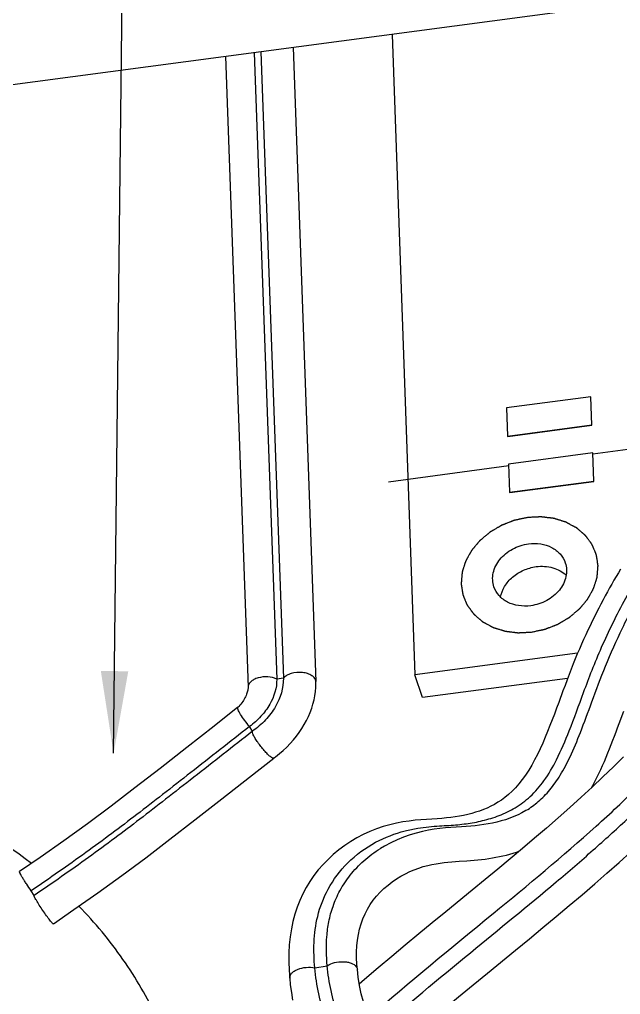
# Model space of a CAD drawing. Header units: millimetres. Extents: x 0 to 420, y 0 to 297.
# Drawn here: x 309.47 to 322.64, y 225.96 to 247.31 of the extents above; entities that cross this region are included whole.
import ezdxf

# ---------------------------------------------------------------- set-up
doc = ezdxf.new("R2010")
doc.units = ezdxf.units.MM
doc.header["$LTSCALE"] = 23.1
doc.layers.get('0').update_dxf_attribs({"linetype": 'CONTINUOUS'})
doc.styles.get("Standard").update_dxf_attribs({"font": 'txt', "width": 0.7})
doc.dimstyles.get("Standard").update_dxf_attribs({"dimtxt": 2.2, "dimasz": 1.8, "dimexe": 1.5, "dimexo": 0.5, "dimtad": 1, "dimdec": 1, "dimzin": 0, "dimdsep": 46, "dimtxsty": 'Standard', "dimblk": '_FILLED', "dimcen": 0.09, "dimclrt": 5, "dimazin": 0, "dimtp": 0.01, "dimtm": 0.01, "dimtfac": 1, "dimtdec": 1, "dimtofl": 0, "dimtmove": 0, "dimatfit": 3, "dimldrblk": '_FILLED', "dimfxl": 1, "dimtolj": 1, "dimtzin": 0, "dimarcsym": 0})

# ---------------------------------------------------------------- blocks, each defined once
blk = doc.blocks.new('_FILLED')
at = {"color": 0, "linetype": 'ByBlock'}
blk.add_solid([(0, 0), (-1, 0.167), (-1, -0.167)], dxfattribs=at)

msp = doc.modelspace()

# ---------------------------------------------------------------- linework, layer by layer
at = {"color": 7, "linetype": 'Continuous'}
for p, q in [((327.353, 248.273), (284.576, 242.598)), ((317.637, 246.984), (318.139, 232.959)), ((315.47, 246.696), (315.966, 232.81)), ((313.987, 246.5), (314.481, 232.686)), ((314.618, 246.583), (315.109, 232.863)), ((314.764, 246.603), (315.255, 232.883)), ((321.989, 239.049), (320.147, 238.805)), ((322.011, 238.433), (321.989, 239.049)), ((321.991, 239.041), (321.989, 239.049)), ((322.013, 238.425), (321.991, 239.041)), ((320.147, 238.805), (320.169, 238.189)), ((320.169, 238.189), (322.011, 238.433)), ((320.172, 238.18), (322.013, 238.425)), ((322.013, 238.425), (322.011, 238.433)), ((320.172, 238.18), (320.169, 238.189)), ((322.033, 237.817), (320.191, 237.573)), ((322.055, 237.201), (322.033, 237.817)), ((322.035, 237.808), (322.033, 237.817)), ((320.191, 237.573), (320.213, 236.957)), ((320.213, 236.957), (322.055, 237.201)), ((320.216, 236.948), (322.057, 237.192)), ((322.057, 237.192), (322.055, 237.201)), ((320.216, 236.948), (320.213, 236.957)), ((321.703, 233.432), (318.139, 232.959)), ((318.307, 232.46), (318.139, 232.959)), ((321.484, 232.881), (318.307, 232.46)), ((309.794, 228.124), (309.731, 228.228)), ((315.945, 226.538), (316.217, 226.583)), ((316.876, 226.505), (316.876, 226.503))]:
    msp.add_line(p, q, dxfattribs=at)
at = {"color": 4, "linetype": 'Continuous'}
for p, q in [((325.019, 238.199), (322.036, 237.79)), ((320.193, 237.537), (317.558, 237.175))]:
    msp.add_line(p, q, dxfattribs=at)
at = {"color": 9, "linetype": 'Continuous'}
for p, q in [((315.255, 232.883), (315.109, 232.863)), ((314.579, 231.722), (314.515, 231.826))]:
    msp.add_line(p, q, dxfattribs=at)
at = {"color": 7, "linetype": 'Continuous'}
for points in [[(322.643, 235.271), (322.595, 235.191), (322.547, 235.11), (322.499, 235.028), (322.451, 234.944), (322.403, 234.86), (322.355, 234.774), (322.308, 234.686), (322.26, 234.597), (322.212, 234.507), (322.164, 234.416), (322.117, 234.323), (322.069, 234.228), (322.022, 234.132), (321.974, 234.034), (321.927, 233.935), (321.88, 233.834), (321.833, 233.731), (321.787, 233.627), (321.741, 233.521), (321.696, 233.415), (321.651, 233.306), (321.606, 233.196), (321.561, 233.082), (321.516, 232.967), (321.471, 232.848), (321.426, 232.727), (321.38, 232.605), (321.288, 232.354)], [(315.042, 231.133), (315.086, 231.165), (315.171, 231.232), (315.252, 231.302), (315.33, 231.376), (315.404, 231.452), (315.474, 231.531), (315.54, 231.612), (315.602, 231.695), (315.659, 231.78), (315.712, 231.867), (315.76, 231.955), (315.804, 232.045), (315.842, 232.135), (315.876, 232.225), (315.904, 232.316), (315.927, 232.408), (315.945, 232.5), (315.958, 232.591), (315.965, 232.681), (315.967, 232.771), (315.966, 232.81)], [(314.481, 232.686), (314.481, 232.676), (314.481, 232.661), (314.479, 232.643), (314.476, 232.624), (314.471, 232.603), (314.465, 232.58), (314.458, 232.556), (314.449, 232.531), (314.438, 232.505), (314.426, 232.479), (314.413, 232.452), (314.398, 232.425), (314.381, 232.398), (314.364, 232.371), (314.344, 232.344), (314.324, 232.317), (314.301, 232.29), (314.278, 232.264), (314.26, 232.245)], [(314.261, 232.246), (313.739, 231.836), (313.139, 231.366), (312.553, 230.908), (312.004, 230.482), (311.48, 230.081), (310.965, 229.696), (310.445, 229.32), (309.928, 228.957), (309.476, 228.647)], [(321.288, 232.354), (321.241, 232.227), (321.193, 232.099), (321.145, 231.972), (321.096, 231.845), (321.045, 231.717), (320.992, 231.589), (320.938, 231.462), (320.881, 231.338), (320.822, 231.215), (320.761, 231.095), (320.697, 230.98), (320.631, 230.869), (320.562, 230.763), (320.491, 230.664), (320.417, 230.57), (320.342, 230.484), (320.265, 230.406), (320.188, 230.335), (320.111, 230.271), (320.034, 230.215), (319.957, 230.165), (319.88, 230.119), (319.8, 230.078), (319.719, 230.04), (319.637, 230.006), (319.553, 229.975), (319.468, 229.947), (319.382, 229.922), (319.295, 229.9), (319.205, 229.88), (319.114, 229.862), (319.021, 229.847), (318.927, 229.834), (318.83, 229.823), (318.729, 229.814), (318.623, 229.806), (318.393, 229.792)], [(322.612, 231.892), (322.712, 232.164)], [(322.008, 230.486), (322.034, 230.533), (322.079, 230.619), (322.123, 230.706), (322.166, 230.794), (322.208, 230.883), (322.248, 230.973), (322.288, 231.063), (322.327, 231.155), (322.364, 231.247), (322.402, 231.339), (322.438, 231.431), (322.474, 231.523), (322.509, 231.616), (322.544, 231.708), (322.578, 231.8), (322.612, 231.892)], [(310.216, 227.504), (310.668, 227.814), (311.19, 228.18), (311.717, 228.561), (312.239, 228.951), (312.768, 229.355), (313.319, 229.783), (313.908, 230.243), (314.514, 230.718), (315.043, 231.133)], [(322.705, 231.163), (322.485, 230.944), (322.257, 230.722), (322.022, 230.499), (321.78, 230.276), (321.532, 230.052), (321.278, 229.826), (321.02, 229.602), (320.759, 229.378), (320.496, 229.155), (320.227, 228.93), (319.953, 228.703), (319.674, 228.473), (319.39, 228.24)], [(320.577, 229.99), (320.566, 229.983), (320.483, 229.936), (320.397, 229.893), (320.307, 229.853), (320.215, 229.817), (320.122, 229.785), (320.027, 229.757), (319.932, 229.732), (319.838, 229.711), (319.744, 229.692), (319.65, 229.677), (319.556, 229.664), (319.461, 229.653), (319.365, 229.644), (319.264, 229.637), (319.157, 229.63), (319.044, 229.623), (318.927, 229.615), (318.807, 229.605), (318.684, 229.592), (318.559, 229.575), (318.433, 229.553), (318.303, 229.526), (318.168, 229.491), (318.03, 229.45), (317.891, 229.402), (317.751, 229.345), (317.61, 229.279), (317.47, 229.205), (317.382, 229.153)], [(318.393, 229.792), (318.269, 229.783), (318.14, 229.771), (318.008, 229.756), (317.873, 229.735), (317.733, 229.708), (317.589, 229.674), (317.443, 229.632), (317.296, 229.582), (317.15, 229.524), (317.007, 229.459), (316.867, 229.387), (316.731, 229.306), (316.599, 229.219), (316.472, 229.125), (316.35, 229.024), (316.234, 228.916), (316.124, 228.802), (316.02, 228.683), (315.925, 228.559), (315.837, 228.431), (315.756, 228.297), (315.682, 228.159), (315.617, 228.017), (315.558, 227.869), (315.507, 227.715), (315.464, 227.557), (315.43, 227.392), (315.403, 227.222), (315.385, 227.047), (315.375, 226.866), (315.373, 226.679), (315.381, 226.483), (315.394, 226.313)], [(319.273, 228.886), (319.355, 228.891), (319.437, 228.898), (319.519, 228.905), (319.599, 228.913), (319.679, 228.923), (319.758, 228.935), (319.836, 228.947), (319.913, 228.961), (319.99, 228.976), (320.066, 228.993), (320.141, 229.011), (320.216, 229.031), (320.29, 229.052), (320.364, 229.075), (320.425, 229.096)], [(319.726, 226.425), (320.343, 226.93), (320.645, 227.178), (320.942, 227.422), (321.234, 227.665), (321.52, 227.904), (321.801, 228.142), (322.076, 228.379), (322.346, 228.615), (322.61, 228.849), (322.866, 229.081)], [(316.876, 226.505), (316.866, 226.622), (316.86, 226.758), (316.86, 226.89), (316.866, 227.019), (316.879, 227.146), (316.898, 227.269), (316.924, 227.387), (316.957, 227.503), (316.997, 227.614), (317.044, 227.722), (317.098, 227.825), (317.158, 227.924), (317.225, 228.02), (317.298, 228.111), (317.377, 228.197), (317.46, 228.278), (317.548, 228.354), (317.641, 228.424), (317.735, 228.489), (317.831, 228.547), (317.928, 228.6), (318.026, 228.647), (318.124, 228.688), (318.223, 228.724), (318.322, 228.756), (318.418, 228.782), (318.51, 228.804), (318.6, 228.821), (318.688, 228.836), (318.775, 228.847), (318.86, 228.857), (318.944, 228.864), (319.027, 228.871), (319.11, 228.876), (319.273, 228.886)], [(319.39, 228.24), (318.812, 227.766), (318.518, 227.526), (318.223, 227.282), (317.926, 227.037), (317.629, 226.789), (317.332, 226.538), (317.036, 226.286), (316.918, 226.183)], [(317.008, 225.792), (316.961, 225.97), (316.923, 226.151), (316.894, 226.337), (316.876, 226.503)], [(317.597, 224.634), (317.8, 224.811), (318.127, 225.094), (318.453, 225.37), (318.775, 225.64), (319.095, 225.906), (319.413, 226.168), (319.726, 226.425)], [(315.394, 226.314), (315.408, 226.171), (315.431, 226), (315.459, 225.835)]]:
    msp.add_lwpolyline(points, dxfattribs=at)
for radius in [31.825, 30.825]:
    msp.add_arc((310.429, 223.612), radius, 64.756, 157.5222)
for points, knots in [([(317.126, 225.451), (318.016, 226.232), (319.701, 227.601), (321.698, 229.249), (323.001, 230.466), (323.806, 231.299), (324.512, 232.139), (325.334, 233.244), (326.192, 234.558), (327.096, 235.977), (327.911, 237.137), (328.677, 238.051), (329.397, 238.74), (330.079, 239.215), (330.719, 239.502), (331.332, 239.637), (331.948, 239.641), (332.595, 239.509), (333.286, 239.224), (333.738, 238.944), (333.972, 238.78)], [0, 0, 0, 0, 0.153191, 0.28095, 0.334873, 0.383943, 0.430759, 0.476695, 0.562092, 0.633802, 0.694429, 0.745345, 0.787912, 0.823141, 0.852243, 0.878109, 0.903797, 0.931434, 0.963025, 1, 1, 1, 1]), ([(315.945, 226.538), (315.927, 226.722), (315.913, 227.102), (315.989, 227.692), (316.221, 228.302), (316.652, 228.873), (317.243, 229.307), (317.787, 229.517), (318.187, 229.6), (318.439, 229.632), (318.669, 229.649), (318.879, 229.66), (319.074, 229.674), (319.32, 229.702), (319.625, 229.758), (319.99, 229.868), (320.347, 230.039), (320.685, 230.293), (320.993, 230.65), (321.274, 231.138), (321.55, 231.792), (321.788, 232.454), (322.019, 233.068), (322.23, 233.574), (322.475, 234.102), (322.845, 234.819), (323.332, 235.636), (323.926, 236.469), (324.604, 237.278), (325.363, 238.001), (326.237, 238.513), (326.939, 238.73), (327.419, 238.774), (327.721, 238.737), (327.851, 238.693), (327.908, 238.661)], [0, 0, 0, 0, 0.029771, 0.060831, 0.095081, 0.133429, 0.174088, 0.211181, 0.226256, 0.239621, 0.251942, 0.263233, 0.273558, 0.283355, 0.302898, 0.32338, 0.344395, 0.366188, 0.390845, 0.419546, 0.456406, 0.504715, 0.532555, 0.561765, 0.59286, 0.625978, 0.69144, 0.745484, 0.790155, 0.860983, 0.912772, 0.951318, 0.978182, 0.98949, 1, 1, 1, 1]), ([(320.577, 229.99), (320.67, 230.046), (320.855, 230.18), (321.107, 230.439), (321.34, 230.772), (321.56, 231.196), (321.784, 231.736), (322.027, 232.403), (322.315, 233.174), (322.688, 234.013), (323.135, 234.862), (323.62, 235.651), (324.096, 236.322), (324.538, 236.867), (324.949, 237.316), (325.437, 237.775), (325.818, 238.055), (326.07, 238.202)], [0, 0, 0, 0, 0.032305, 0.067846, 0.107258, 0.153033, 0.210175, 0.281528, 0.364781, 0.455642, 0.555043, 0.650897, 0.731646, 0.800149, 0.86013, 0.91296, 1, 1, 1, 1]), ([(317.278, 225.124), (317.957, 225.721), (319.278, 226.816), (320.888, 228.124), (322.027, 229.1), (322.765, 229.768), (323.429, 230.41), (324.03, 231.041), (324.576, 231.677), (325.079, 232.324), (325.546, 232.974), (326.104, 233.798), (326.715, 234.752), (327.19, 235.487), (327.416, 235.824)], [0, 0, 0, 0, 0.182628, 0.346539, 0.419001, 0.48576, 0.547559, 0.605592, 0.661702, 0.716866, 0.77109, 0.823281, 0.917923, 1, 1, 1, 1]), ([(319.869, 234.886), (319.853, 234.934), (319.834, 235.036), (319.853, 235.249), (319.987, 235.508), (320.268, 235.733), (320.504, 235.81), (320.626, 235.826)], [0, 0, 0, 0, 0.110988, 0.224757, 0.466113, 0.728736, 1, 1, 1, 1]), ([(320.626, 235.826), (320.714, 235.838), (320.89, 235.838), (321.134, 235.763), (321.328, 235.618), (321.409, 235.482), (321.433, 235.412)], [0, 0, 0, 0, 0.272904, 0.530635, 0.771145, 1, 1, 1, 1]), ([(321.433, 235.412), (321.449, 235.364), (321.468, 235.262), (321.448, 235.049), (321.314, 234.79), (321.033, 234.565), (320.797, 234.487), (320.675, 234.471)], [0, 0, 0, 0, 0.110988, 0.224757, 0.466113, 0.728736, 1, 1, 1, 1]), ([(320.016, 234.658), (320.03, 234.74), (320.094, 234.906), (320.272, 235.112), (320.513, 235.261), (320.699, 235.314), (320.794, 235.327)], [0, 0, 0, 0, 0.229797, 0.476727, 0.736574, 1, 1, 1, 1]), ([(320.794, 235.327), (320.915, 235.343), (321.156, 235.331), (321.372, 235.217), (321.453, 235.141)], [0, 0, 0, 0, 0.522226, 1, 1, 1, 1]), ([(320.675, 234.471), (320.587, 234.459), (320.411, 234.46), (320.167, 234.535), (319.973, 234.679), (319.892, 234.815), (319.869, 234.886)], [0, 0, 0, 0, 0.272904, 0.530635, 0.771145, 1, 1, 1, 1]), ([(315.109, 232.863), (315.116, 232.673), (315.016, 232.37), (314.771, 232.04), (314.606, 231.891), (314.515, 231.826)], [0, 0, 0, 0, 0.463964, 0.728284, 1, 1, 1, 1]), ([(315.255, 232.883), (315.263, 232.668), (315.15, 232.327), (314.871, 231.958), (314.682, 231.794), (314.579, 231.722)], [0, 0, 0, 0, 0.463837, 0.727675, 1, 1, 1, 1]), ([(314.515, 231.826), (314.478, 231.869), (314.409, 231.955), (314.333, 232.064), (314.287, 232.143), (314.266, 232.189), (314.255, 232.22), (314.256, 232.24), (314.26, 232.245)], [0, 0, 0, 0, 0.344269, 0.664035, 0.793913, 0.894881, 0.962984, 1, 1, 1, 1]), ([(314.515, 231.826), (314.086, 231.489), (313.452, 230.992), (312.629, 230.349), (312.053, 229.903), (311.493, 229.477), (310.726, 228.913), (310.133, 228.501), (309.731, 228.228)], [0, 0, 0, 0, 0.273111, 0.403969, 0.523141, 0.63805, 0.756553, 1, 1, 1, 1]), ([(314.579, 231.722), (314.15, 231.385), (313.516, 230.888), (312.693, 230.245), (312.117, 229.799), (311.556, 229.373), (310.79, 228.809), (310.196, 228.397), (309.794, 228.124)], [0, 0, 0, 0, 0.273111, 0.403969, 0.523141, 0.63805, 0.756553, 1, 1, 1, 1]), ([(314.97, 231.166), (314.949, 231.184), (314.903, 231.226), (314.835, 231.3), (314.764, 231.386), (314.697, 231.476), (314.64, 231.56), (314.6, 231.632), (314.578, 231.681), (314.573, 231.709), (314.576, 231.719), (314.579, 231.722)], [0, 0, 0, 0, 0.119994, 0.269909, 0.435935, 0.602474, 0.753888, 0.87617, 0.958786, 0.983898, 1, 1, 1, 1]), ([(315.042, 231.133), (315.035, 231.127), (315.004, 231.139), (314.985, 231.155), (314.97, 231.166)], [0, 0, 0, 0, 0.324237, 1, 1, 1, 1]), ([(309.734, 228.825), (309.031, 229.372), (307.444, 230.312), (305.69, 230.867), (304.775, 231.058)], [0, 0, 0, 0, 0.488093, 1, 1, 1, 1]), ([(316.217, 226.583), (316.196, 226.795), (316.189, 227.121), (316.246, 227.557), (316.337, 227.898), (316.49, 228.244), (316.715, 228.584), (317.014, 228.898), (317.254, 229.074), (317.382, 229.153)], [0, 0, 0, 0, 0.21387, 0.324645, 0.441575, 0.567105, 0.703165, 0.848755, 1, 1, 1, 1]), ([(309.731, 228.228), (309.697, 228.275), (309.648, 228.347), (309.587, 228.44), (309.547, 228.504), (309.515, 228.559), (309.494, 228.598), (309.482, 228.621), (309.477, 228.634), (309.475, 228.641), (309.475, 228.646), (309.476, 228.647)], [0, 0, 0, 0, 0.353701, 0.525518, 0.681331, 0.812601, 0.912231, 0.948481, 0.975073, 0.991908, 1, 1, 1, 1]), ([(310.216, 227.504), (310.215, 227.503), (310.211, 227.504), (310.203, 227.51), (310.188, 227.525), (310.166, 227.55), (310.138, 227.586), (310.104, 227.63), (310.052, 227.7), (309.986, 227.795), (309.922, 227.892), (309.875, 227.967), (309.845, 228.016), (309.822, 228.057), (309.806, 228.088), (309.796, 228.108), (309.793, 228.119), (309.793, 228.123), (309.794, 228.124)], [0, 0, 0, 0, 0.004067, 0.011815, 0.040297, 0.08578, 0.14674, 0.220954, 0.305657, 0.493546, 0.682463, 0.768411, 0.844305, 0.907309, 0.955111, 0.986079, 0.995045, 1, 1, 1, 1]), ([(312.492, 225.439), (312.278, 225.887), (311.77, 226.754), (311.128, 227.528), (310.777, 227.89)], [0, 0, 0, 0, 0.496049, 1, 1, 1, 1]), ([(337.954, 227.054), (337.886, 227.045), (337.754, 227.021), (337.495, 226.959), (337.133, 226.856), (336.631, 226.699), (336.025, 226.499), (335.285, 226.247), (334.355, 225.927), (333.124, 225.506), (331.461, 224.953), (329.187, 224.244), (326.935, 223.636), (324.908, 223.212), (323.39, 222.973), (321.915, 222.847), (320.568, 222.865), (319.426, 223.03), (318.493, 223.323), (317.85, 223.677), (317.431, 224.014), (317.076, 224.374), (316.728, 224.869), (316.377, 225.633), (316.247, 226.219), (316.217, 226.583)], [0, 0, 0, 0, 0.008469, 0.016652, 0.032961, 0.05493, 0.081684, 0.111931, 0.151614, 0.203271, 0.27282, 0.368448, 0.497791, 0.561123, 0.62446, 0.687755, 0.744055, 0.79064, 0.829994, 0.864431, 0.880577, 0.896331, 0.926941, 0.95474, 1, 1, 1, 1]), ([(337.963, 226.825), (337.904, 226.818), (337.785, 226.795), (337.543, 226.737), (337.193, 226.638), (336.699, 226.483), (336.097, 226.284), (335.359, 226.033), (334.429, 225.713), (333.195, 225.292), (331.526, 224.736), (329.24, 224.024), (326.972, 223.412), (324.925, 222.984), (323.385, 222.742), (321.881, 222.614), (320.499, 222.634), (319.315, 222.805), (318.339, 223.114), (317.663, 223.487), (317.22, 223.843), (316.845, 224.225), (316.48, 224.744), (316.112, 225.544), (315.976, 226.156), (315.945, 226.538)], [0, 0, 0, 0, 0.0072, 0.01472, 0.030249, 0.051569, 0.077752, 0.107472, 0.146556, 0.197518, 0.266224, 0.360837, 0.48912, 0.552132, 0.615362, 0.678871, 0.735797, 0.783368, 0.823977, 0.859815, 0.87667, 0.893087, 0.924776, 0.953401, 1, 1, 1, 1]), ([(316.217, 226.583), (316.264, 226.617), (316.38, 226.663), (316.533, 226.68), (316.657, 226.668), (316.758, 226.641), (316.827, 226.6), (316.853, 226.563)], [0, 0, 0, 0, 0.254024, 0.537733, 0.674701, 0.799959, 1, 1, 1, 1]), ([(315.394, 226.314), (315.393, 226.332), (315.4, 226.372), (315.437, 226.425), (315.495, 226.472), (315.599, 226.525), (315.754, 226.558), (315.883, 226.552), (315.945, 226.538)], [0, 0, 0, 0, 0.082962, 0.17778, 0.290096, 0.41957, 0.71058, 1, 1, 1, 1])]:
    msp.add_open_spline(points, degree=3, knots=knots, dxfattribs=at)
at = {"color": 4, "linetype": 'Continuous'}
for points in [[(320.695, 233.894), (320.72, 233.9), (320.756, 233.907), (320.804, 233.918), (320.841, 233.926), (320.871, 233.932), (320.895, 233.937), (320.913, 233.941), (320.931, 233.945), (320.947, 233.948), (320.959, 233.951), (320.966, 233.953), (320.972, 233.954), (320.977, 233.955), (320.981, 233.956), (320.983, 233.956), (320.985, 233.957), (320.986, 233.957), (320.987, 233.957), (320.988, 233.958), (320.991, 233.959), (320.995, 233.96), (320.999, 233.962), (321.005, 233.964), (321.012, 233.967), (321.023, 233.971), (321.038, 233.977), (321.055, 233.984), (321.073, 233.991), (321.096, 234), (321.125, 234.011), (321.154, 234.022), (321.177, 234.031), (321.194, 234.038), (321.211, 234.045), (321.226, 234.05), (321.238, 234.055), (321.245, 234.057), (321.251, 234.06), (321.255, 234.061), (321.258, 234.063), (321.261, 234.064), (321.262, 234.064), (321.264, 234.065), (321.265, 234.065), (321.266, 234.066), (321.268, 234.067), (321.271, 234.069), (321.275, 234.072), (321.281, 234.075), (321.287, 234.079), (321.298, 234.085), (321.311, 234.093), (321.327, 234.102), (321.343, 234.111), (321.364, 234.124), (321.391, 234.139), (321.417, 234.155), (321.438, 234.167), (321.454, 234.177), (321.47, 234.186), (321.483, 234.194), (321.494, 234.2), (321.501, 234.204), (321.506, 234.207), (321.51, 234.209), (321.513, 234.211), (321.516, 234.213), (321.517, 234.213), (321.518, 234.214), (321.519, 234.215), (321.52, 234.216), (321.522, 234.217), (321.525, 234.22), (321.528, 234.223), (321.533, 234.227), (321.539, 234.232), (321.548, 234.239), (321.56, 234.249), (321.574, 234.261), (321.588, 234.273), (321.607, 234.288), (321.63, 234.308), (321.654, 234.328), (321.672, 234.343), (321.687, 234.355), (321.701, 234.367), (321.712, 234.377), (321.722, 234.385), (321.728, 234.39), (321.732, 234.393), (321.736, 234.396), (321.739, 234.399), (321.741, 234.401), (321.742, 234.402), (321.743, 234.402), (321.743, 234.403), (321.744, 234.404), (321.746, 234.406), (321.748, 234.409), (321.751, 234.412), (321.755, 234.417), (321.76, 234.422), (321.767, 234.431), (321.776, 234.442), (321.787, 234.456), (321.799, 234.469), (321.814, 234.487), (321.832, 234.509), (321.851, 234.531), (321.866, 234.549), (321.877, 234.563), (321.888, 234.576), (321.898, 234.587), (321.905, 234.596), (321.91, 234.602), (321.913, 234.606), (321.916, 234.609), (321.918, 234.612), (321.92, 234.614), (321.921, 234.615), (321.922, 234.616), (321.922, 234.617), (321.923, 234.618), (321.924, 234.62), (321.926, 234.623), (321.928, 234.627), (321.931, 234.632), (321.934, 234.638), (321.939, 234.648), (321.946, 234.66), (321.954, 234.675), (321.963, 234.689), (321.973, 234.709), (321.987, 234.733), (322.001, 234.758), (322.012, 234.777), (322.02, 234.792), (322.028, 234.806), (322.035, 234.818), (322.04, 234.828), (322.044, 234.834), (322.046, 234.839), (322.048, 234.843), (322.05, 234.846), (322.051, 234.848), (322.052, 234.849), (322.052, 234.85), (322.053, 234.851), (322.053, 234.852), (322.054, 234.855), (322.055, 234.858), (322.056, 234.862), (322.058, 234.867), (322.06, 234.873), (322.063, 234.883), (322.067, 234.896), (322.072, 234.912), (322.076, 234.927), (322.083, 234.947), (322.091, 234.973), (322.099, 234.998), (322.105, 235.019), (322.11, 235.034), (322.115, 235.05), (322.119, 235.062), (322.122, 235.073), (322.124, 235.079), (322.126, 235.084), (322.127, 235.088), (322.128, 235.091), (322.129, 235.093), (322.129, 235.095), (322.13, 235.096), (322.13, 235.097), (322.13, 235.098), (322.13, 235.1), (322.13, 235.104), (322.131, 235.107), (322.131, 235.113), (322.131, 235.119), (322.132, 235.13), (322.133, 235.143), (322.135, 235.159), (322.136, 235.174), (322.138, 235.195), (322.14, 235.222), (322.142, 235.248), (322.144, 235.269), (322.145, 235.285), (322.146, 235.3), (322.147, 235.313), (322.148, 235.324), (322.149, 235.33), (322.149, 235.336), (322.15, 235.34), (322.15, 235.343), (322.15, 235.345), (322.15, 235.347), (322.15, 235.348), (322.15, 235.348), (322.15, 235.35), (322.15, 235.352), (322.149, 235.355), (322.149, 235.359), (322.148, 235.364), (322.147, 235.37), (322.145, 235.38), (322.143, 235.392), (322.141, 235.407), (322.139, 235.422), (322.136, 235.442), (322.132, 235.467), (322.128, 235.492), (322.125, 235.512), (322.122, 235.527), (322.12, 235.542), (322.118, 235.555), (322.116, 235.565), (322.116, 235.571), (322.115, 235.576), (322.114, 235.58), (322.114, 235.583), (322.113, 235.585), (322.113, 235.586), (322.113, 235.587), (322.113, 235.588), (322.112, 235.589), (322.111, 235.591), (322.11, 235.594), (322.109, 235.598), (322.107, 235.602), (322.104, 235.608), (322.1, 235.618), (322.096, 235.629), (322.09, 235.643), (322.084, 235.657), (322.076, 235.676), (322.067, 235.699), (322.057, 235.722), (322.049, 235.741), (322.043, 235.755), (322.037, 235.769), (322.033, 235.78), (322.029, 235.79), (322.026, 235.795), (322.024, 235.8), (322.023, 235.804), (322.022, 235.806), (322.021, 235.809), (322.02, 235.81), (322.02, 235.811), (322.019, 235.811), (322.019, 235.812), (322.017, 235.814), (322.015, 235.817), (322.013, 235.82), (322.01, 235.824), (322.006, 235.829), (322, 235.837), (321.993, 235.848), (321.984, 235.86), (321.975, 235.872), (321.963, 235.889), (321.947, 235.91), (321.932, 235.93), (321.92, 235.947), (321.911, 235.959), (321.902, 235.971), (321.895, 235.982), (321.888, 235.99), (321.885, 235.995), (321.882, 235.999), (321.879, 236.002), (321.878, 236.005), (321.876, 236.007), (321.875, 236.008), (321.875, 236.009), (321.874, 236.009), (321.873, 236.01), (321.871, 236.012), (321.869, 236.014), (321.866, 236.016), (321.862, 236.02), (321.857, 236.024), (321.848, 236.031), (321.838, 236.04), (321.826, 236.05), (321.814, 236.061), (321.797, 236.075), (321.777, 236.092), (321.757, 236.11), (321.74, 236.124), (321.728, 236.134), (321.716, 236.145), (321.706, 236.154), (321.698, 236.161), (321.693, 236.165), (321.688, 236.168), (321.685, 236.171), (321.683, 236.173), (321.681, 236.175), (321.68, 236.176), (321.679, 236.176), (321.678, 236.177), (321.677, 236.177), (321.675, 236.179), (321.672, 236.18), (321.668, 236.182), (321.664, 236.185), (321.658, 236.188), (321.648, 236.193), (321.636, 236.2), (321.621, 236.208), (321.607, 236.216), (321.588, 236.226), (321.563, 236.239), (321.539, 236.252), (321.52, 236.263), (321.506, 236.27), (321.491, 236.278), (321.479, 236.285), (321.469, 236.29), (321.463, 236.293), (321.458, 236.296), (321.455, 236.298), (321.452, 236.299), (321.45, 236.301), (321.448, 236.301), (321.448, 236.302), (321.447, 236.302), (321.445, 236.302), (321.443, 236.303), (321.439, 236.304), (321.435, 236.306), (321.43, 236.307), (321.423, 236.309), (321.412, 236.313), (321.398, 236.317), (321.382, 236.322), (321.366, 236.327), (321.344, 236.334), (321.317, 236.342), (321.289, 236.351), (321.267, 236.358), (321.251, 236.363), (321.235, 236.368), (321.221, 236.372), (321.21, 236.376), (321.203, 236.378), (321.198, 236.379), (321.194, 236.381), (321.19, 236.382), (321.188, 236.382), (321.187, 236.383), (321.186, 236.383), (321.184, 236.383), (321.183, 236.384), (321.18, 236.384), (321.177, 236.384), (321.172, 236.385), (321.166, 236.386), (321.159, 236.386), (321.147, 236.388), (321.133, 236.39), (321.115, 236.392), (321.097, 236.394), (321.074, 236.397), (321.044, 236.4), (321.015, 236.404), (320.991, 236.407), (320.974, 236.409), (320.956, 236.411), (320.941, 236.413), (320.93, 236.414), (320.922, 236.415), (320.916, 236.416), (320.912, 236.417), (320.908, 236.417), (320.906, 236.417), (320.904, 236.418), (320.903, 236.418), (320.902, 236.418), (320.9, 236.418), (320.898, 236.417), (320.894, 236.417), (320.889, 236.417), (320.883, 236.417), (320.875, 236.416), (320.863, 236.416), (320.847, 236.415), (320.829, 236.414), (320.81, 236.413), (320.785, 236.412), (320.754, 236.41), (320.717, 236.409), (320.668, 236.406), (320.631, 236.404), (320.606, 236.403)], [(320.606, 236.403), (320.582, 236.398), (320.545, 236.39), (320.497, 236.38), (320.461, 236.372), (320.43, 236.365), (320.406, 236.36), (320.388, 236.356), (320.37, 236.352), (320.355, 236.349), (320.343, 236.347), (320.335, 236.345), (320.329, 236.344), (320.324, 236.343), (320.321, 236.342), (320.318, 236.341), (320.316, 236.341), (320.315, 236.341), (320.314, 236.34), (320.313, 236.34), (320.31, 236.339), (320.307, 236.337), (320.302, 236.336), (320.296, 236.333), (320.289, 236.331), (320.278, 236.326), (320.263, 236.32), (320.246, 236.314), (320.229, 236.307), (320.205, 236.298), (320.176, 236.287), (320.148, 236.276), (320.124, 236.267), (320.107, 236.26), (320.09, 236.253), (320.075, 236.247), (320.064, 236.243), (320.056, 236.24), (320.051, 236.238), (320.046, 236.236), (320.043, 236.235), (320.04, 236.234), (320.039, 236.233), (320.038, 236.233), (320.037, 236.232), (320.035, 236.231), (320.033, 236.23), (320.03, 236.228), (320.026, 236.226), (320.02, 236.223), (320.014, 236.219), (320.003, 236.213), (319.99, 236.205), (319.974, 236.196), (319.958, 236.186), (319.937, 236.174), (319.91, 236.158), (319.884, 236.143), (319.863, 236.13), (319.847, 236.121), (319.831, 236.112), (319.818, 236.104), (319.807, 236.098), (319.801, 236.094), (319.795, 236.091), (319.791, 236.088), (319.788, 236.086), (319.786, 236.085), (319.784, 236.084), (319.783, 236.084), (319.782, 236.083), (319.781, 236.082), (319.779, 236.08), (319.776, 236.078), (319.773, 236.075), (319.768, 236.071), (319.762, 236.066), (319.753, 236.058), (319.741, 236.048), (319.727, 236.037), (319.713, 236.025), (319.694, 236.009), (319.671, 235.989), (319.647, 235.97), (319.629, 235.954), (319.615, 235.942), (319.601, 235.931), (319.589, 235.921), (319.58, 235.913), (319.574, 235.908), (319.569, 235.904), (319.565, 235.901), (319.563, 235.899), (319.56, 235.897), (319.559, 235.896), (319.558, 235.895), (319.558, 235.894), (319.557, 235.893), (319.555, 235.891), (319.553, 235.889), (319.55, 235.885), (319.546, 235.881), (319.542, 235.875), (319.534, 235.866), (319.525, 235.855), (319.514, 235.842), (319.502, 235.828), (319.488, 235.811), (319.469, 235.788), (319.45, 235.766), (319.435, 235.748), (319.424, 235.735), (319.413, 235.722), (319.404, 235.71), (319.396, 235.701), (319.392, 235.696), (319.388, 235.691), (319.385, 235.688), (319.383, 235.685), (319.381, 235.683), (319.38, 235.682), (319.379, 235.681), (319.379, 235.681), (319.378, 235.679), (319.377, 235.677), (319.375, 235.674), (319.373, 235.67), (319.371, 235.666), (319.367, 235.659), (319.362, 235.65), (319.355, 235.638), (319.347, 235.623), (319.339, 235.608), (319.328, 235.589), (319.314, 235.564), (319.301, 235.54), (319.29, 235.521), (319.281, 235.506), (319.273, 235.491), (319.267, 235.479), (319.261, 235.469), (319.258, 235.463), (319.255, 235.458), (319.253, 235.455), (319.251, 235.452), (319.25, 235.449), (319.249, 235.448), (319.249, 235.447), (319.249, 235.446), (319.248, 235.445), (319.247, 235.443), (319.246, 235.44), (319.245, 235.436), (319.244, 235.431), (319.242, 235.424), (319.238, 235.414), (319.234, 235.401), (319.23, 235.386), (319.225, 235.371), (319.218, 235.35), (319.21, 235.325), (319.202, 235.299), (319.196, 235.279), (319.191, 235.263), (319.186, 235.248), (319.182, 235.235), (319.179, 235.225), (319.177, 235.219), (319.175, 235.213), (319.174, 235.21), (319.173, 235.206), (319.172, 235.204), (319.172, 235.203), (319.172, 235.202), (319.172, 235.201), (319.171, 235.2), (319.171, 235.197), (319.171, 235.194), (319.171, 235.19), (319.17, 235.185), (319.17, 235.178), (319.169, 235.168), (319.168, 235.155), (319.166, 235.139), (319.165, 235.123), (319.163, 235.102), (319.161, 235.076), (319.159, 235.05), (319.157, 235.029), (319.156, 235.013), (319.155, 234.997), (319.154, 234.984), (319.153, 234.974), (319.152, 234.967), (319.152, 234.962), (319.152, 234.958), (319.151, 234.955), (319.151, 234.952), (319.151, 234.951), (319.151, 234.95), (319.151, 234.949), (319.151, 234.948), (319.152, 234.946), (319.152, 234.943), (319.153, 234.939), (319.153, 234.934), (319.154, 234.928), (319.156, 234.918), (319.158, 234.905), (319.16, 234.89), (319.163, 234.875), (319.166, 234.855), (319.17, 234.83), (319.173, 234.805), (319.177, 234.785), (319.179, 234.77), (319.181, 234.755), (319.183, 234.743), (319.185, 234.733), (319.186, 234.726), (319.186, 234.721), (319.187, 234.718), (319.188, 234.715), (319.188, 234.712), (319.188, 234.711), (319.188, 234.71), (319.189, 234.709), (319.189, 234.708), (319.19, 234.706), (319.191, 234.703), (319.193, 234.7), (319.194, 234.695), (319.197, 234.689), (319.201, 234.68), (319.206, 234.668), (319.211, 234.654), (319.217, 234.64), (319.225, 234.622), (319.235, 234.599), (319.244, 234.575), (319.252, 234.557), (319.258, 234.543), (319.264, 234.529), (319.269, 234.517), (319.272, 234.508), (319.275, 234.502), (319.277, 234.497), (319.278, 234.494), (319.279, 234.491), (319.28, 234.489), (319.281, 234.488), (319.281, 234.487), (319.282, 234.486), (319.282, 234.485), (319.284, 234.483), (319.286, 234.481), (319.288, 234.478), (319.291, 234.474), (319.295, 234.468), (319.301, 234.46), (319.308, 234.45), (319.317, 234.438), (319.327, 234.425), (319.339, 234.409), (319.354, 234.388), (319.369, 234.367), (319.381, 234.351), (319.39, 234.339), (319.399, 234.326), (319.407, 234.316), (319.413, 234.308), (319.416, 234.302), (319.419, 234.298), (319.422, 234.295), (319.424, 234.293), (319.425, 234.291), (319.426, 234.29), (319.426, 234.289), (319.427, 234.288), (319.428, 234.288), (319.43, 234.286), (319.432, 234.284), (319.435, 234.281), (319.44, 234.278), (319.445, 234.273), (319.453, 234.266), (319.463, 234.258), (319.475, 234.247), (319.487, 234.237), (319.504, 234.223), (319.524, 234.205), (319.544, 234.188), (319.561, 234.174), (319.573, 234.163), (319.585, 234.153), (319.595, 234.144), (319.604, 234.137), (319.609, 234.133), (319.613, 234.129), (319.616, 234.126), (319.618, 234.124), (319.62, 234.123), (319.621, 234.122), (319.622, 234.121), (319.623, 234.121), (319.624, 234.12), (319.626, 234.119), (319.629, 234.117), (319.633, 234.115), (319.638, 234.113), (319.644, 234.109), (319.653, 234.104), (319.665, 234.098), (319.68, 234.09), (319.694, 234.082), (319.714, 234.072), (319.738, 234.059), (319.762, 234.045), (319.781, 234.035), (319.796, 234.027), (319.81, 234.019), (319.822, 234.013), (319.832, 234.008), (319.838, 234.004), (319.843, 234.002), (319.846, 234), (319.849, 233.998), (319.851, 233.997), (319.853, 233.996), (319.854, 233.996), (319.855, 233.996), (319.856, 233.995), (319.858, 233.994), (319.862, 233.993), (319.866, 233.992), (319.871, 233.99), (319.878, 233.988), (319.889, 233.985), (319.903, 233.981), (319.919, 233.975), (319.936, 233.97), (319.957, 233.964), (319.985, 233.955), (320.012, 233.947), (320.034, 233.94), (320.05, 233.935), (320.067, 233.93), (320.08, 233.925), (320.091, 233.922), (320.098, 233.92), (320.103, 233.918), (320.107, 233.917), (320.111, 233.916), (320.113, 233.915), (320.115, 233.915), (320.116, 233.914), (320.117, 233.914), (320.118, 233.914), (320.121, 233.914), (320.125, 233.913), (320.129, 233.913), (320.135, 233.912), (320.142, 233.911), (320.154, 233.91), (320.169, 233.908), (320.186, 233.906), (320.204, 233.904), (320.227, 233.901), (320.257, 233.897), (320.286, 233.893), (320.31, 233.891), (320.328, 233.888), (320.345, 233.886), (320.36, 233.884), (320.372, 233.883), (320.379, 233.882), (320.385, 233.881), (320.389, 233.881), (320.393, 233.88), (320.396, 233.88), (320.397, 233.88), (320.398, 233.88), (320.399, 233.88), (320.401, 233.88), (320.404, 233.88), (320.407, 233.88), (320.412, 233.881), (320.418, 233.881), (320.426, 233.881), (320.438, 233.882), (320.454, 233.883), (320.472, 233.883), (320.491, 233.884), (320.516, 233.886), (320.547, 233.887), (320.584, 233.889), (320.634, 233.891), (320.671, 233.893), (320.695, 233.894)]]:
    msp.add_open_spline(points, degree=3, knots=[0, 0, 0, 0, 0.015625, 0.023438, 0.03125, 0.039062, 0.042969, 0.046875, 0.050781, 0.054688, 0.056641, 0.058594, 0.05957, 0.060547, 0.061523, 0.062012, 0.062256, 0.0625, 0.062744, 0.062988, 0.063477, 0.064453, 0.06543, 0.066406, 0.068359, 0.070312, 0.074219, 0.078125, 0.082031, 0.085938, 0.09375, 0.101562, 0.105469, 0.109375, 0.113281, 0.117188, 0.119141, 0.121094, 0.12207, 0.123047, 0.124023, 0.124512, 0.124756, 0.125, 0.125244, 0.125488, 0.125977, 0.126953, 0.12793, 0.128906, 0.130859, 0.132812, 0.136719, 0.140625, 0.144531, 0.148438, 0.15625, 0.164062, 0.167969, 0.171875, 0.175781, 0.179688, 0.181641, 0.183594, 0.18457, 0.185547, 0.186523, 0.187012, 0.187256, 0.1875, 0.187744, 0.187988, 0.188477, 0.189453, 0.19043, 0.191406, 0.193359, 0.195312, 0.199219, 0.203125, 0.207031, 0.210938, 0.21875, 0.226562, 0.230469, 0.234375, 0.238281, 0.242188, 0.244141, 0.246094, 0.24707, 0.248047, 0.249023, 0.249512, 0.249756, 0.25, 0.250244, 0.250488, 0.250977, 0.251953, 0.25293, 0.253906, 0.255859, 0.257812, 0.261719, 0.265625, 0.269531, 0.273438, 0.28125, 0.289062, 0.292969, 0.296875, 0.300781, 0.304688, 0.306641, 0.308594, 0.30957, 0.310547, 0.311523, 0.312012, 0.312256, 0.3125, 0.312744, 0.312988, 0.313477, 0.314453, 0.31543, 0.316406, 0.318359, 0.320312, 0.324219, 0.328125, 0.332031, 0.335938, 0.34375, 0.351562, 0.355469, 0.359375, 0.363281, 0.367188, 0.369141, 0.371094, 0.37207, 0.373047, 0.374023, 0.374512, 0.374756, 0.375, 0.375244, 0.375488, 0.375977, 0.376953, 0.37793, 0.378906, 0.380859, 0.382812, 0.386719, 0.390625, 0.394531, 0.398438, 0.40625, 0.414062, 0.417969, 0.421875, 0.425781, 0.429688, 0.431641, 0.433594, 0.43457, 0.435547, 0.436523, 0.437012, 0.437256, 0.4375, 0.437744, 0.437988, 0.438477, 0.439453, 0.44043, 0.441406, 0.443359, 0.445312, 0.449219, 0.453125, 0.457031, 0.460938, 0.46875, 0.476562, 0.480469, 0.484375, 0.488281, 0.492188, 0.494141, 0.496094, 0.49707, 0.498047, 0.499023, 0.499512, 0.499756, 0.5, 0.500244, 0.500488, 0.500977, 0.501953, 0.50293, 0.503906, 0.505859, 0.507812, 0.511719, 0.515625, 0.519531, 0.523438, 0.53125, 0.539062, 0.542969, 0.546875, 0.550781, 0.554688, 0.556641, 0.558594, 0.55957, 0.560547, 0.561523, 0.562012, 0.562256, 0.5625, 0.562744, 0.562988, 0.563477, 0.564453, 0.56543, 0.566406, 0.568359, 0.570312, 0.574219, 0.578125, 0.582031, 0.585938, 0.59375, 0.601562, 0.605469, 0.609375, 0.613281, 0.617188, 0.619141, 0.621094, 0.62207, 0.623047, 0.624023, 0.624512, 0.624756, 0.625, 0.625244, 0.625488, 0.625977, 0.626953, 0.62793, 0.628906, 0.630859, 0.632812, 0.636719, 0.640625, 0.644531, 0.648438, 0.65625, 0.664062, 0.667969, 0.671875, 0.675781, 0.679688, 0.681641, 0.683594, 0.68457, 0.685547, 0.686523, 0.687012, 0.687256, 0.6875, 0.687744, 0.687988, 0.688477, 0.689453, 0.69043, 0.691406, 0.693359, 0.695312, 0.699219, 0.703125, 0.707031, 0.710938, 0.71875, 0.726562, 0.730469, 0.734375, 0.738281, 0.742188, 0.744141, 0.746094, 0.74707, 0.748047, 0.749023, 0.749512, 0.749756, 0.75, 0.750244, 0.750488, 0.750977, 0.751953, 0.75293, 0.753906, 0.755859, 0.757812, 0.761719, 0.765625, 0.769531, 0.773438, 0.78125, 0.789062, 0.792969, 0.796875, 0.800781, 0.804688, 0.806641, 0.808594, 0.80957, 0.810547, 0.811523, 0.812012, 0.812256, 0.8125, 0.812744, 0.812988, 0.813477, 0.814453, 0.81543, 0.816406, 0.818359, 0.820312, 0.824219, 0.828125, 0.832031, 0.835938, 0.84375, 0.851562, 0.855469, 0.859375, 0.863281, 0.867188, 0.869141, 0.871094, 0.87207, 0.873047, 0.874023, 0.874512, 0.874756, 0.875, 0.875244, 0.875488, 0.875977, 0.876953, 0.87793, 0.878906, 0.880859, 0.882812, 0.886719, 0.890625, 0.894531, 0.898438, 0.90625, 0.914062, 0.917969, 0.921875, 0.925781, 0.929688, 0.931641, 0.933594, 0.93457, 0.935547, 0.936523, 0.937012, 0.937256, 0.9375, 0.937744, 0.937988, 0.938477, 0.939453, 0.94043, 0.941406, 0.943359, 0.945312, 0.949219, 0.953125, 0.957031, 0.960938, 0.96875, 0.976562, 0.984375, 1, 1, 1, 1], dxfattribs=at)
at = {"color": 9, "linetype": 'Continuous'}
for points, knots in [([(315.966, 232.81), (315.965, 232.835), (315.946, 232.887), (315.879, 232.947), (315.784, 232.989), (315.631, 233.019), (315.469, 233.006), (315.33, 232.949), (315.275, 232.907), (315.255, 232.883)], [0, 0, 0, 0, 0.087881, 0.191796, 0.316824, 0.458798, 0.753832, 0.886997, 1, 1, 1, 1]), ([(315.109, 232.863), (315.049, 232.893), (314.91, 232.923), (314.737, 232.907), (314.612, 232.86), (314.54, 232.812), (314.492, 232.753), (314.481, 232.707), (314.481, 232.686)], [0, 0, 0, 0, 0.272214, 0.564092, 0.697831, 0.814861, 0.913768, 1, 1, 1, 1])]:
    msp.add_open_spline(points, degree=3, knots=knots, dxfattribs=at)
at = {"color": 7, "linetype": 'Continuous'}
for points in [[(316.853, 226.563), (316.86, 226.554), (316.866, 226.543), (316.87, 226.532)], [(316.87, 226.532), (316.873, 226.523), (316.875, 226.514), (316.876, 226.505)]]:
    msp.add_open_spline(points, degree=3, dxfattribs=at)

# ---------------------------------------------------------------- leaders
at = {"annotation_type": 0, "has_hookline": 1, "hookline_direction": 0, "text_width": 22.954}
msp.add_leader([(311.536, 231.239), (311.93, 265.363), (313.73, 265.363)], dimstyle='Standard', override={"dimgap": 0.625, "dimtad": 0}, dxfattribs=at)

doc.saveas('drawing.dxf')
